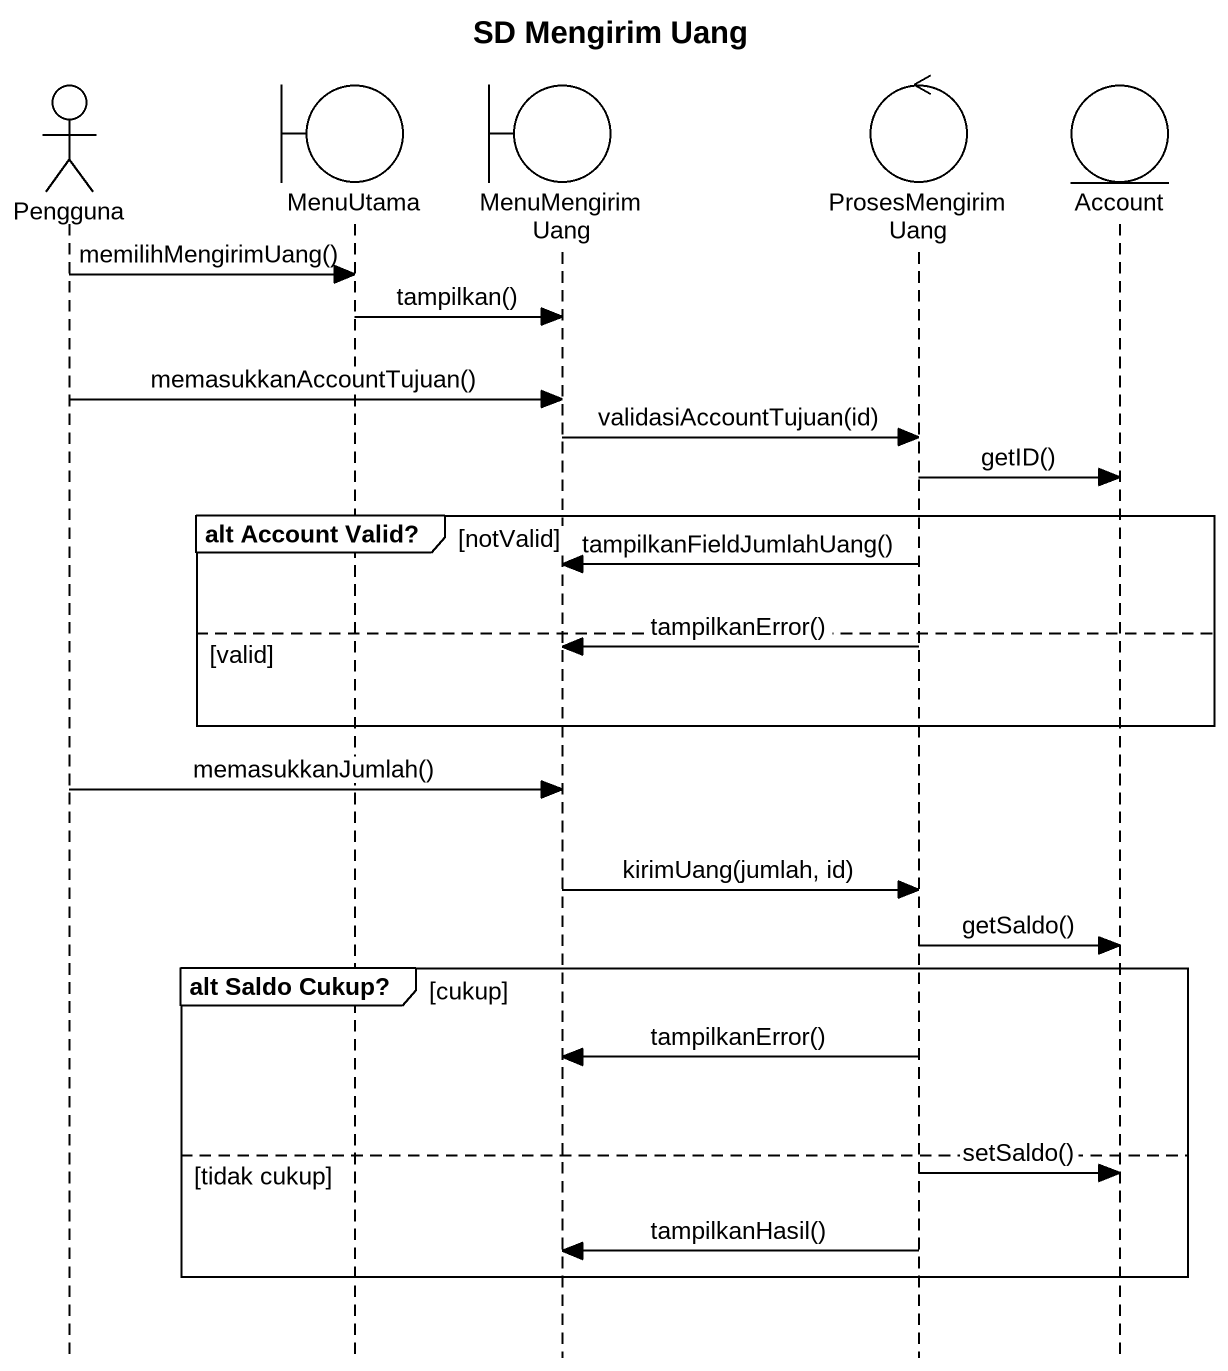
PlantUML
@startuml
title SD Mengirim Uang
hide footbox
actor Pengguna
boundary MenuUtama
boundary MenuMengirimUang
control ProsesMengirimUang
entity Account

Pengguna -> MenuUtama : memilihMengirimUang()
MenuUtama -> MenuMengirimUang : tampilkan()
Pengguna -> MenuMengirimUang : memasukkanAccountTujuan()
MenuMengirimUang -> ProsesMengirimUang : validasiAccountTujuan(id)
ProsesMengirimUang -> Account : getID()
group alt Account Valid? [notValid]
  ProsesMengirimUang -> MenuMengirimUang : tampilkanFieldJumlahUang()
else valid
  ProsesMengirimUang -> MenuMengirimUang : tampilkanError()
end
Pengguna -> MenuMengirimUang : memasukkanJumlah()
MenuMengirimUang -> ProsesMengirimUang : kirimUang(jumlah, id)
ProsesMengirimUang -> Account : getSaldo()
group alt Saldo Cukup? [cukup]
  ProsesMengirimUang -> MenuMengirimUang : tampilkanError()
else tidak cukup
  ProsesMengirimUang -> Account : setSaldo()
  ProsesMengirimUang -> MenuMengirimUang : tampilkanHasil()
end
@enduml
